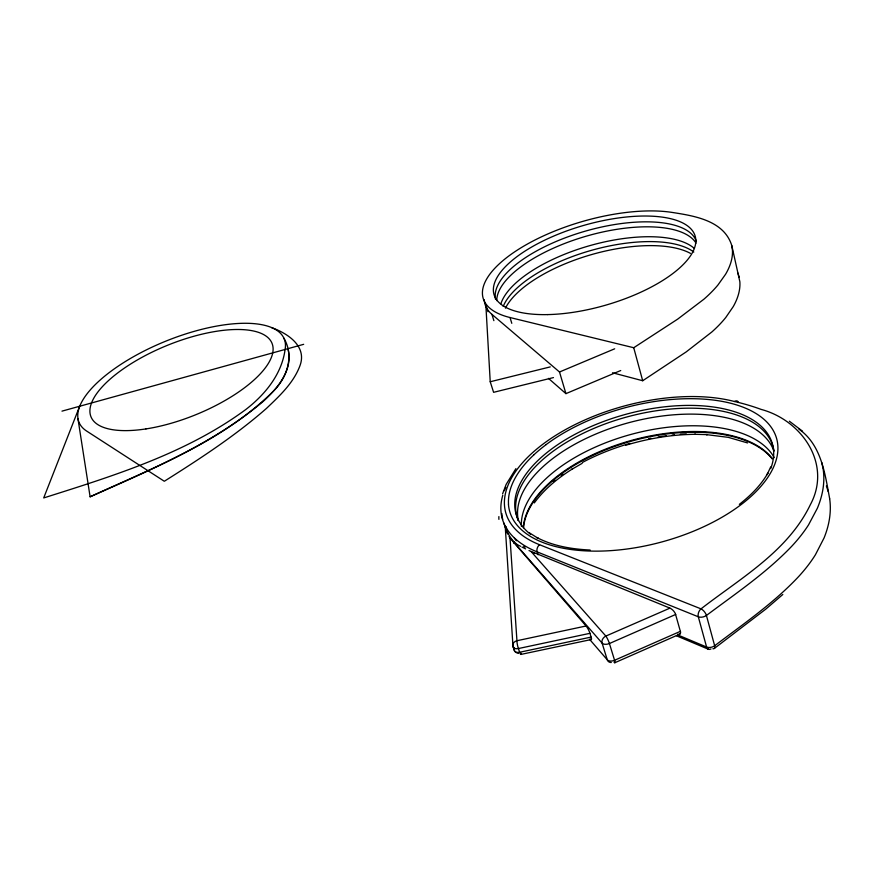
<?xml version="1.0" encoding="UTF-8"?>
<svg xmlns="http://www.w3.org/2000/svg" width="874" height="874" viewBox="0 0 874 874"><rect width="100%" height="100%" fill="white"/><g stroke="black" fill="none" stroke-linecap="round" stroke-linejoin="round"><path stroke-width="1.31" d="M502.594 493.821L506.155 484.393L515.911 468.628M79.676 406.246L43.7 497.94C113.587 475.784 185.834 453.606 245.605 409.655C264.942 394.797 281.778 374.334 285.099 349.458A110.747 42.509 -22.1 0 0 164.301 341.767A110.747 42.509 -22.1 0 0 86.624 431.046L164.312 481.268C199.698 458.937 234.964 436.028 266.494 408.377C279.767 395.704 294.057 382.517 300.306 364.753C306.687 345.612 287 333.081 271.639 327.652M770.704 466.902L767.066 474.68L767.853 473.173C760.751 485.507 750.493 495.634 739.349 504.353M534.32 502.911C544.458 488.959 558.071 477.969 572.59 468.835L571.902 469.272L582.16 463.34M782.82 594.484L765.744 609.167L714.342 648.442M612.532 372.772L642.696 380.736L686.166 351.927L711.884 331.945A162.531 68.434 -16.4 0 0 725.791 317.47L733.253 306.599A169.785 71.395 -16.5 0 0 739.852 281.712L731.8 245.627C724.065 220.445 694.164 215.834 671.669 212.349A116.417 45.983 -16.2 0 0 516.774 250.456A116.417 45.983 -16.2 0 0 510.012 317.524L511.793 323.325M510.012 317.524L633.726 347.732L677.754 319.076L703.832 299.269A164.072 66.424 -16.5 0 0 717.969 284.968L725.562 274.283A171.402 69.308 -16.6 0 0 732.423 249.953L731.8 245.627M675.722 614.542A6.227 3.026 50.6 0 0 669.888 608.151L605.857 636.075A5.834 4.654 -40.7 0 0 602.088 643.089L607.266 659.804A5.801 4.599 -40.4 0 0 611.297 662.514M679.928 634.065L614.761 662.754M620.726 370.532L565.926 393.639L548.479 378.387M77.928 418.526L90.109 496.803C154.086 467.393 223.176 441.228 273.933 390.623C287.404 377.044 294.265 355.423 283.821 338.107M614.684 348.802L559.502 371.996L491.909 314.345A116.198 46.267 -16.2 0 1 484.272 299.771M90.109 496.803C150.23 470.037 212.557 444.145 263.347 401.286C277.67 388.231 293.522 369.549 287.917 348.682M625.642 445.292C648.268 438.453 671.811 434.498 695.464 434.312L694.666 434.291L707.306 434.629L706.367 434.607L728.315 437.361L747.565 442.943M61.978 411.141L303.671 344.323M550.259 366.894L490.227 381.752L493.602 392.317L553.461 377.59M509.039 536.516L510.023 538.111L516.938 640.729A5.67 4.621 -2.5 0 0 512.983 646.476L514.24 650.169A5.648 3.256 -18.3 0 0 519.648 652.255L591.119 637.08L589.95 633.322L518.391 648.552A5.659 3.245 -18.3 0 1 512.983 646.476L505.183 525.798M591.206 639.549L520.926 654.418M590.125 550.03C571.825 549.145 553.209 546.108 536.822 537.51L538.209 538.384L529.458 532.867M734.499 401.505A142.659 71.777 -15.1 0 0 544.48 443.02A142.659 71.777 -15.1 0 0 539.586 544.742L701.014 608.861A6.02 2.797 52.2 0 1 706.421 615.46L714.659 645.755A5.987 2.731 51.8 0 1 712.889 648.759M529.021 550.576L669.866 608.086M677.754 634.939L706.596 647.033A5.867 3.791 -68 0 0 710.977 648.967M676.432 635.791L708.65 649.338M525.613 548.905L521.942 547.048M520.554 546.316C511.039 542.175 506.942 531.785 503.566 522.652M789.353 421.202L802.551 431.221M798.945 429.145C821.473 444.921 825.023 473.927 829.688 498.803M531.206 551.669L605.857 636.075A5.9 0.983 65.9 0 1 609.418 643.526L614.575 660.274A5.878 0.972 65.8 0 1 613.996 662.142M510.023 538.111L586.083 625.992L516.938 640.729A5.692 0.929 77.9 0 0 518.391 648.552L519.648 652.255A5.692 0.929 77.9 0 0 521.199 653.282A5.659 4.61 -2.5 0 1 520.696 653.381M589.513 639.244L607.266 659.804A5.823 3.452 -15.9 0 0 614.575 660.274L680.354 631.345L675.602 614.498L609.418 643.526A5.856 3.42 -16 0 1 602.088 643.089L513.409 541.585L513.999 543.377M507.652 534.014L506.417 531.239M826.378 485.955L828.246 491.658M538.067 554.772L537.139 551.876A147.728 74.661 -15.1 0 1 502.779 495.285M487.2 309.254L485.846 304.928L490.227 381.752M487.397 309.877L487.976 311.723M491.909 314.345L493.876 320.649M506.035 530.136L505.227 526.224M737.918 273.038L739.207 277.266M559.502 371.996L565.926 393.639M633.726 347.732L642.696 380.736M821.833 462.652L823.242 469.677A218.566 113.893 -15.8 0 1 817.332 508.307L808.537 524.881A209.29 109.217 -15.6 0 1 791.56 546.447C766.214 572.951 735.657 593.588 706.421 615.46A5.998 3.463 -13.5 0 1 698.293 616.782L537.139 551.876A5.331 3.813 -68.4 0 1 539.575 544.753M507.128 532.015L506.756 530.037M506.505 528.442L506.385 527.645M506.286 526.847L506.636 532.266M514.065 647.459L514.24 650.169A5.659 4.61 -2.5 0 0 518.522 653.381M503.206 306.392A103.908 42.455 -16.1 0 1 590.769 250.532A103.908 42.455 -16.1 0 1 693.814 252.04M495.569 299.378A104.552 41.613 -16.2 0 1 585.045 231.228A104.552 41.613 -16.2 0 1 696.414 241.421M496.727 300.645A104.388 41.821 -16.2 0 1 586.323 236.155A104.388 41.821 -16.2 0 1 696.043 243.147M500.9 303.737A104.061 42.247 -16.1 0 1 589.48 245.725A104.061 42.247 -16.1 0 1 694.404 248.5M505.456 308.151A103.777 42.629 -16.1 0 1 589.338 255.23A103.777 42.629 -16.1 0 1 690.46 253.384M523.329 527.088A131.723 68.391 -14.9 0 1 631.618 440.354A131.723 68.391 -14.9 0 1 772.015 458.195M518.249 520.5A132.75 67.265 -15.1 0 1 626.734 417.007A132.75 67.265 -15.1 0 1 773.949 450.82M680.475 631.399A6.205 2.993 50.4 0 1 677.732 634.196M586.104 626.068A6.074 1.213 64.4 0 1 590.016 633.388M591.195 637.168A6.074 1.213 64.3 0 1 590.376 639.014M738.202 401.832A4.993 3.267 -74.4 0 0 734.564 401.516A276.512 146.985 -16.8 0 1 761.068 409.382C801.764 420.208 832.332 464.028 810.285 504.822C787.736 551.527 740.496 578.206 701.014 608.861A5.932 3.867 -68.7 0 0 698.304 616.771L706.596 647.033A5.932 3.529 -13.2 0 0 714.659 645.755C743.556 623.828 773.785 603.104 798.694 576.501A207.367 111.271 -15.4 0 0 815.42 554.75L824.04 538.002A216.566 116.034 -15.6 0 0 829.677 498.803M504.353 490.696A147.728 74.661 -15.1 0 1 505.817 487.255M516.337 540.766A90.109 17.251 38.5 0 1 514.349 538.078M507.335 531.392A124.305 40.357 14.6 0 1 506.865 530.289M518.337 520.554A132.498 67.549 -15 0 1 628.384 422.798A132.498 67.549 -15 0 1 773.916 451.082M521.363 526.268A131.974 68.117 -14.9 0 1 631.465 434.291A131.974 68.117 -14.9 0 1 774.266 457.659M534.538 553.373A91.836 2.917 28.4 0 1 534.178 553.166M525.143 547.113A125.353 24.472 7.9 0 1 523.657 546.392M498.912 519.375A76.803 25.685 41.7 0 1 498.89 516.589M502.703 519.44A147.586 74.814 -15.1 0 1 501.862 513.551M523.548 527.754A131.69 68.423 -14.9 0 1 631.804 441.02A131.69 68.423 -14.9 0 1 772.179 458.894M530.529 534.287A132.881 67.123 -15.1 0 1 625.762 414.331A132.881 67.123 -15.1 0 1 770.726 468.562M561.261 475.467A136.814 71.406 -14.9 0 1 563.129 474.156M582.401 462.466A136.814 71.406 -14.9 0 1 630.001 443.391M648.672 438.781A136.814 71.406 -14.9 0 1 651.021 438.3M658.078 437A136.814 71.406 -14.9 0 1 666.305 435.744M672.172 435.023A136.814 71.406 -14.9 0 1 674.499 434.771M680.322 434.258A136.814 71.406 -14.9 0 1 686.276 433.886M553.286 481.541A135.568 70.718 -14.9 0 1 555.001 480.165M508.439 504.156A138.409 69.614 -15.1 0 0 547.058 544.032A137.262 69.068 -15.1 0 0 563.337 548.249A138.409 69.614 -15.1 0 0 746.767 500.125A137.327 69.101 -15.1 0 0 759.288 488.173A138.409 69.625 -15.1 0 0 727.168 402.411A137.207 68.991 -15.1 0 0 710.813 399.757A138.42 69.636 -15.1 0 0 546.174 444.56M508.526 504.145A138.409 69.625 -15.1 0 1 533.763 454.95M533.752 454.95A137.152 68.97 -15.1 0 1 546.206 444.571M547.692 314.596A104.738 41.362 -16.2 0 0 695.726 238.995A104.738 41.362 -16.2 0 0 540.34 242.327A104.738 41.362 -16.2 0 0 547.692 314.596M145.958 428.916A97.68 37.484 -22.1 0 0 272.415 344.422A97.68 37.484 -22.1 0 0 126.151 366.916A97.68 37.484 -22.1 0 0 145.958 428.916"/></g></svg>
